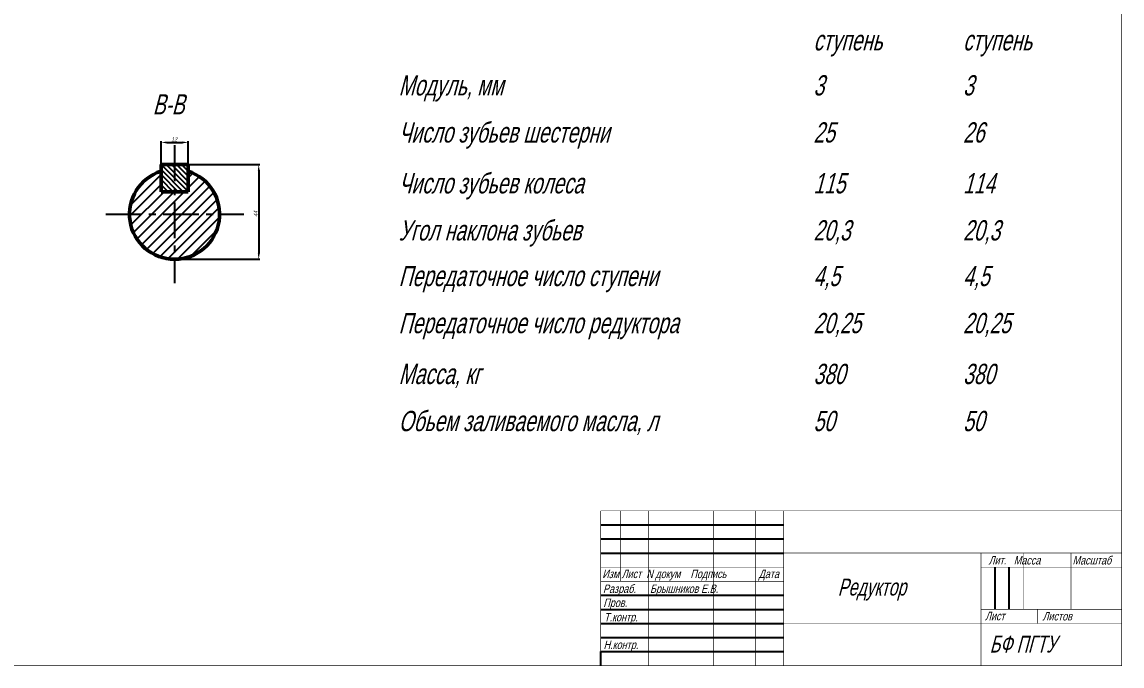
# Model space of a CAD drawing. Header units: millimetres. Extents: x 17910 to 19863, y 26307 to 27710.
# Drawn here: x 18886 to 19863, y 26307 to 26879 of the extents above; entities that cross this region are included whole.
import ezdxf

# ---------------------------------------------------------------- set-up
doc = ezdxf.new("R2010")
doc.units = ezdxf.units.MM
doc.linetypes.add('CENTER', pattern=[50.8, 31.75, -6.35, 6.35, -6.35])
doc.linetypes.add('CENTER2', pattern=[1.125, 0.75, -0.125, 0.125, -0.125])
for name, color, linetype in [('ОСЕВ', 5, 'CENTER'), ('РАЗМ', 6, 'Continuous'), ('ШТРИХ', 30, 'Continuous')]:
    doc.layers.add(name, color=color, linetype=linetype)
doc.layers.add('ОСН', color=7, linetype='Continuous', lineweight=50)
doc.styles.add('MYSTYLE2', font='cad1win.shx', dxfattribs={"width": 0.8, "oblique": 15})
doc.styles.add('PR-7', font='cad1win.shx', dxfattribs={"width": 0.8, "oblique": 15})
doc.styles.add('STYLE1', font='cad1win.shx', dxfattribs={"width": 0.9, "oblique": 15})
doc.dimstyles.new('STANDARD1', dxfattribs={"dimtxt": 3.5, "dimasz": 5, "dimexe": 1, "dimexo": 0, "dimgap": 1, "dimtad": 1, "dimdec": 4, "dimdsep": 46, "dimlunit": 6, "dimtxsty": 'MYSTYLE2', "dimcen": 2.5, "dimadec": 0, "dimazin": 0, "dimtfac": 1, "dimtdec": 4, "dimtmove": 0, "dimatfit": 3, "dimfxl": 0, "dimtolj": 1, "dimtzin": 0, "dimarcsym": 0})

# ---------------------------------------------------------------- blocks, each defined once
blk = doc.blocks.new('*D20')
at = {"layer": 'DEFPOINTS', "color": 0}
for p in [(19033.5, 26752.05), (19021.5, 26668.05), (19096.22, 26668.05)]:
    blk.add_point(p, dxfattribs=at)
at = {"layer": 'РАЗМ', "color": 0, "lineweight": -2}
for p, q in [((19033.5, 26752.05), (19097.22, 26752.05)), ((19096.22, 26747.05), (19096.22, 26673.05)), ((19021.5, 26668.05), (19097.22, 26668.05))]:
    blk.add_line(p, q, dxfattribs=at)
at = {"layer": 'РАЗМ', "color": 0}
for points in [[(19095.38, 26747.05), (19097.05, 26747.05), (19096.22, 26752.05)], [(19095.38, 26673.05), (19097.05, 26673.05), (19096.22, 26668.05)]]:
    blk.add_solid(points, dxfattribs=at)
at = {"layer": 'РАЗМ', "color": 0, "insert": (19093.47, 26708.33), "char_height": 3.5, "attachment_point": 5, "rotation": 90, "style": 'MYSTYLE2'}
blk.add_mtext('\\A1;44', dxfattribs=at)
blk = doc.blocks.new('*D19')
at = {"layer": 'DEFPOINTS', "color": 0}
for p in [(19033.5, 26771.8), (19009.5, 26752.05), (19033.5, 26752.05)]:
    blk.add_point(p, dxfattribs=at)
at = {"layer": 'РАЗМ', "color": 0, "lineweight": -2}
for p, q in [((19009.5, 26752.05), (19009.5, 26772.8)), ((19014.5, 26771.8), (19028.5, 26771.8)), ((19033.5, 26752.05), (19033.5, 26772.8))]:
    blk.add_line(p, q, dxfattribs=at)
at = {"layer": 'РАЗМ', "color": 0}
for points in [[(19014.5, 26772.63), (19014.5, 26770.96), (19009.5, 26771.8)], [(19028.5, 26772.63), (19028.5, 26770.96), (19033.5, 26771.8)]]:
    blk.add_solid(points, dxfattribs=at)
at = {"layer": 'РАЗМ', "color": 0, "insert": (19021.14, 26774.55), "char_height": 3.5, "attachment_point": 5, "style": 'MYSTYLE2'}
blk.add_mtext('\\A1;12', dxfattribs=at)

msp = doc.modelspace()

# ---------------------------------------------------------------- hatches: boundary and pattern name
at = {"layer": 'ШТРИХ'}
h = msp.add_hatch(dxfattribs=at)
h.set_pattern_fill('ANSI31', color=256, angle=90, style=0)
h.set_pattern_definition([(135, (-5092.6854, 618.8602), (-2.24506403, -2.24506403), [])])
h.paths.add_polyline_path([(19009.49957, 26752.04873), (19033.49957, 26752.04873), (19033.49957, 26728.04873), (19009.49957, 26728.04873)])
h = msp.add_hatch(dxfattribs=at)
h.set_pattern_fill('ANSI31', color=256, scale=2, style=0)
h.set_pattern_definition([(45, (-5247.061, 618.86), (-4.4901281, 4.4901281), [])])
edge = h.paths.add_edge_path()
edge.add_line((19009.49957, 26728.04873), (19009.49957, 26746.20629))
edge.add_arc((19021.49957, 26708.04873), 40, 107.45760312, 270)
edge.add_arc((19021.49957, 26708.04873), 40, 270, 432.54239688)
edge.add_line((19033.49957, 26746.20629), (19033.49957, 26728.04873))
edge.add_line((19033.49957, 26728.04873), (19009.49957, 26728.04873))

# ---------------------------------------------------------------- linework, layer by layer
for p, q in [((19399.8245, 26432.23423), (19562.3245, 26432.23423)), ((19399.8245, 26419.73423), (19562.3245, 26419.73423)), ((19399.8245, 26407.23423), (19562.3245, 26407.23423)), ((19749.8245, 26394.73423), (19749.8245, 26357.23423)), ((19762.3245, 26357.23423), (19762.3245, 26394.73423)), ((19399.8245, 26369.73423), (19562.3245, 26369.73423)), ((19399.8245, 26357.23423), (19562.3245, 26357.23423)), ((19399.8245, 26344.73423), (19562.3245, 26344.73423)), ((19399.8245, 26332.23423), (19562.3245, 26332.23423)), ((19399.8245, 26319.73423), (19562.3245, 26319.73423)), ((19399.8245, 26307.23423), (19399.8245, 26319.73423))]:
    msp.add_line(p, q)
at = {"const_width": 0.5}
for points in [[(19862.3245, 27709.73423), (19862.3245, 26307.23423), (17909.8245, 26307.23423)], [(17909.8245, 26307.23423), (17909.8245, 27709.73423), (19862.3245, 27709.73423), (19862.3245, 26307.23423)], [(19399.8245, 26307.23423), (19399.8245, 26444.73423)], [(19399.8245, 26444.73423), (19859.8245, 26444.73423), (19862.3245, 26444.73423)], [(19417.3245, 26382.23423), (19417.3245, 26444.73423)], [(19442.3245, 26412.23423), (19442.3245, 26444.73423)], [(19499.8245, 26307.23423), (19499.8245, 26444.73423)], [(19537.3245, 26307.23423), (19537.3245, 26444.73423)], [(19562.3245, 26444.73423), (19562.3245, 26307.23423)], [(19442.3245, 26307.23423), (19442.3245, 26412.23423)], [(19862.3245, 26407.23423), (19562.3245, 26407.23423)], [(19737.3245, 26307.23423), (19737.3245, 26407.23423)], [(19774.8245, 26407.23423), (19774.8245, 26357.23423)], [(19817.3245, 26357.23423), (19817.3245, 26407.23423)], [(19399.8245, 26394.73423), (19562.3245, 26394.73423)], [(19737.3245, 26394.73423), (19862.3245, 26394.73423)], [(19399.8245, 26382.23423), (19562.3245, 26382.23423)], [(19737.3245, 26357.23423), (19862.3245, 26357.23423)], [(19787.3245, 26357.23423), (19787.3245, 26344.73423)], [(19562.3245, 26344.73423), (19862.3245, 26344.73423)]]:
    msp.add_lwpolyline(points, dxfattribs=at)
at = {"layer": 'ОСЕВ'}
for p, q in [((19021.49957, 26769.27728), (19021.49957, 26646.82017)), ((18960.55127, 26708.04873), (19083.00966, 26708.04873))]:
    msp.add_line(p, q, dxfattribs=at)
at = {"layer": 'ОСН'}
for p, q in [((19009.49957, 26752.04873), (19033.49957, 26752.04873)), ((19009.49957, 26728.04873), (19009.49957, 26752.04873)), ((19033.49957, 26752.04873), (19033.49957, 26728.04873)), ((19033.49957, 26728.04873), (19009.49957, 26728.04873))]:
    msp.add_line(p, q, dxfattribs=at)
for start, end in [(107.45760312, 270), (270, 72.54239688)]:
    msp.add_arc((19021.49957, 26708.04873), 40, start, end, dxfattribs=at)

# ---------------------------------------------------------------- texts
at = {"oblique": 15}
for s, height, style, width, p in [(' Лит.   Масса', 7.5, 'PR-7', 0.8, (19741.92657, 26397.0928)), ('Масштаб', 7.5, 'PR-7', 0.8, (19818.68457, 26397.0928)), ('Редуктор', 15, 'STYLE1', 0.7, (19610.26839, 26369.53658)), ('Лист  ', 7.5, 'PR-7', 0.8, (19740.98822, 26347.57409)), ('Листов    ', 7.5, 'PR-7', 0.8, (19792.03509, 26347.42078)), ('БФ ПГТУ', 15, 'STYLE1', 0.7, (19745.14234, 26318.95188))]:
    msp.add_text(s, height=height, dxfattribs=dict(at, style=style, width=width)).set_placement(p)
at = {"linetype": 'CENTER2', "style": 'PR-7', "oblique": 15, "width": 0.8}
for s, p in [('Изм Лист  N докум    Подпись', (19401.21629, 26385.01729)), ('Дата', (19540.0474, 26385.01729)), ('Разраб.', (19401.85345, 26371.8275)), ('Брышников Е.В.', (19443.58858, 26371.8275)), ('Пров.', (19402.11298, 26359.38547)), ('Т.контр.', (19402.7618, 26346.62047)), ('Н.контр.', (19402.37251, 26322.06146))]:
    msp.add_text(s, height=7.5, dxfattribs=at).set_placement(p)
at = {"layer": 'ОСН', "style": 'STYLE1', "oblique": 15, "width": 0.7}
for s, p in [('ступень', (19588.68391, 26853.47836)), ('ступень', (19721.49876, 26853.47836)), ('Модуль, мм', (19220.43372, 26813.47884)), ('3', (19588.68391, 26813.47884)), ('3', (19721.49876, 26813.47884)), ('В-В', (19002.09549, 26796.59363)), ('Число зубьев шестерни', (19220.43372, 26771.67924)), ('25', (19588.68391, 26771.67924)), ('26', (19721.49876, 26771.67924)), ('Число зубьев колеса', (19220.43372, 26726.53567)), ('115', (19588.68391, 26726.53567)), ('114', (19721.49876, 26726.53567)), ('Угол наклона зубьев', (19220.43372, 26684.73607)), ('20,3', (19588.68391, 26684.73607)), ('20,3', (19721.49876, 26684.73607)), ('Передаточное число ступени', (19220.43372, 26644.21937)), ('4,5', (19588.68391, 26644.21937)), ('4,5', (19721.49876, 26644.21937)), ('Передаточное число редуктора', (19220.43372, 26602.41977)), ('20,25', (19588.68391, 26602.41977)), ('20,25', (19721.49876, 26602.41977)), ('Масса, кг', (19220.43372, 26557.2762)), ('380', (19588.68391, 26557.2762)), ('380', (19721.49876, 26557.2762)), ('Обьем заливаемого масла, л', (19220.43372, 26515.4766)), ('50', (19588.68391, 26515.4766)), ('50', (19721.49876, 26515.4766))]:
    msp.add_text(s, height=18, dxfattribs=at).set_placement(p)

# ---------------------------------------------------------------- dimensions: what is measured, and where the dimension line sits
at = {"layer": 'РАЗМ'}
dim = msp.add_linear_dim(base=(19033.49957, 26771.79681), p1=(19009.49957, 26752.04873), p2=(19033.49957, 26752.04873), text='12', dimstyle='STANDARD1', dxfattribs=at)
dim.commit()
dim.dimension.update_dxf_attribs({"geometry": '*D19', "text_midpoint": (19021.14217, 26771.79681), "dimtype": 160})
dim = msp.add_linear_dim(base=(19096.21545, 26668.04873), p1=(19033.49957, 26752.04873), p2=(19021.49957, 26668.04873), angle=90, text='44', dimstyle='STANDARD1', dxfattribs=at)
dim.commit()
dim.dimension.update_dxf_attribs({"geometry": '*D20', "text_midpoint": (19096.21545, 26708.32822), "dimtype": 160})

doc.saveas('drawing.dxf')
